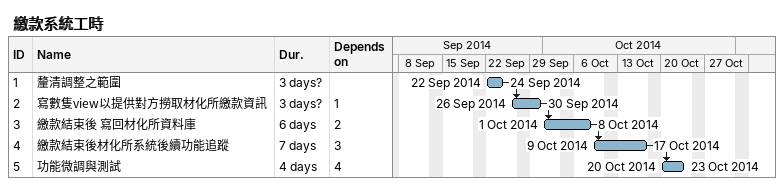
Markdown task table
繳款系統工時

| ID | Task | Duration | Start | Finish | Predecessors |
|---|---|---|---|---|---|
| 1 | 釐清調整之範圍 | 3d? | 2014-09-22 | 2014-09-24 |  |
| 2 | 寫數隻view以提供對方撈取材化所繳款資訊 | 3d? | 2014-09-26 | 2014-09-30 | 1 |
| 3 | 繳款結束後 寫回材化所資料庫 | 6d | 2014-10-01 | 2014-10-08 | 2 |
| 4 | 繳款結束後材化所系統後續功能追蹤 | 7d | 2014-10-09 | 2014-10-17 | 3 |
| 5 | 功能微調與測試 | 4d | 2014-10-20 | 2014-10-23 | 4 |
